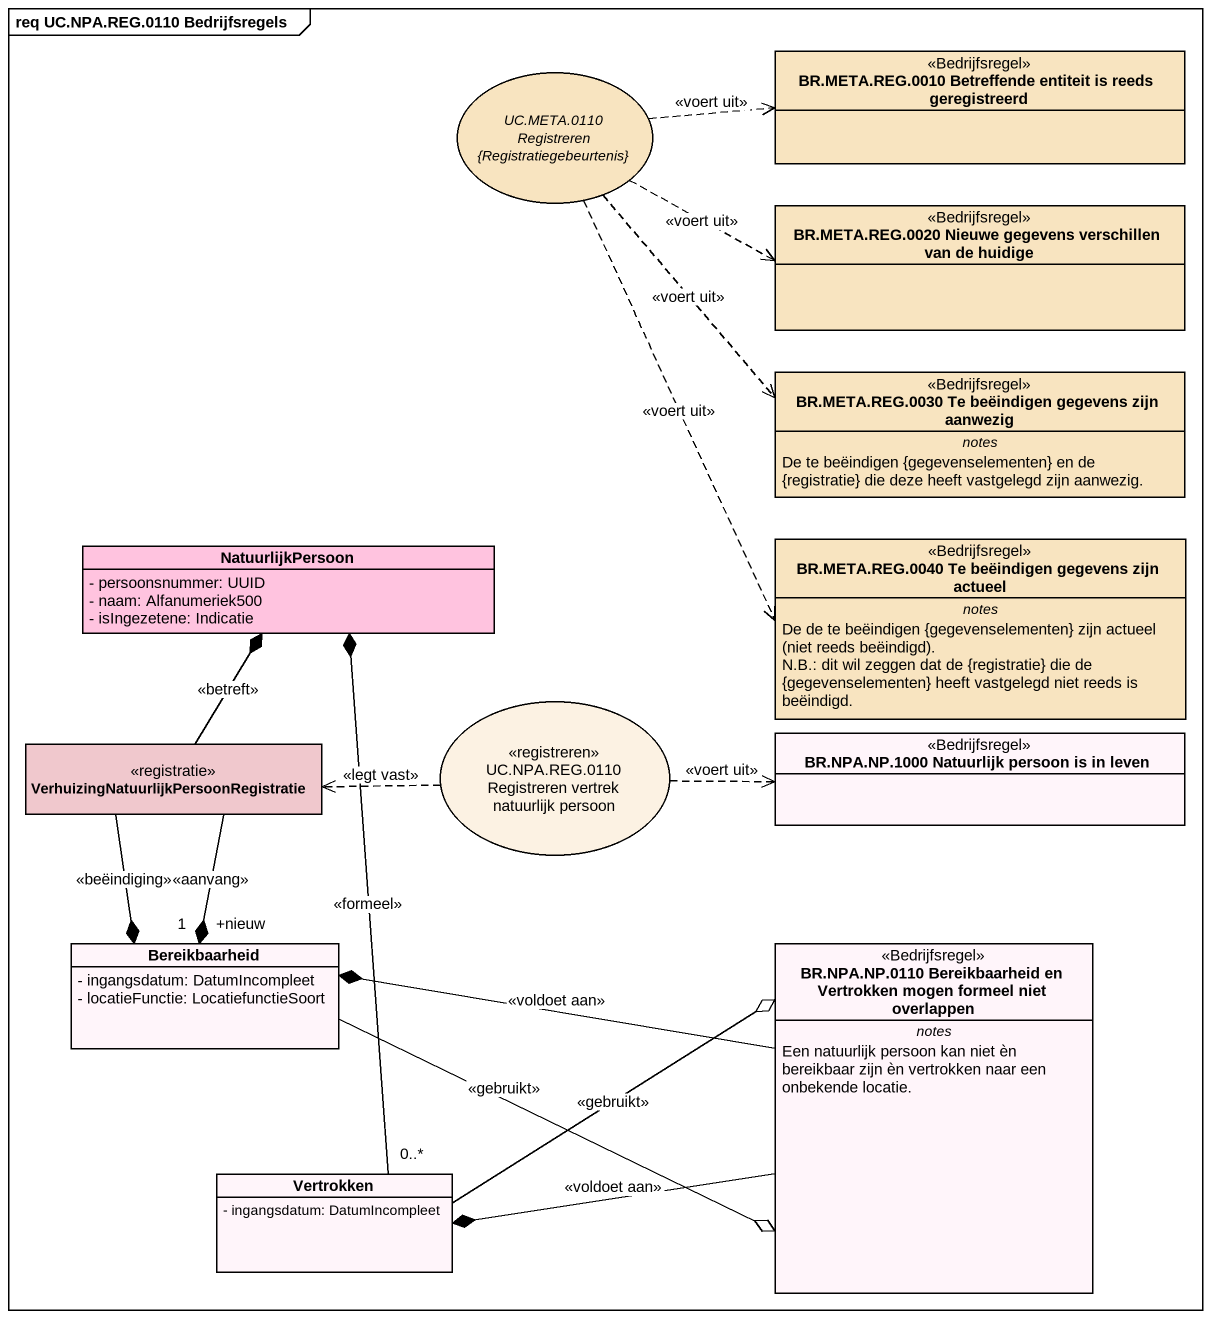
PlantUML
@startuml
mainframe req UC.NPA.REG.0110 Bedrijfsregels
allowmixing
hide circle
hide empty members
skinparam classAttributeIconSize 0
usecase "UC.META.0110 Registreren {Registratiegebeurtenis}" as UC_META_0110_Registreren #F8E4C0
class "BR.META.REG.0010 Betreffende entiteit is reeds geregistreerd" as BR_META_REG_0010 <<Bedrijfsregel>> #F8E4C0
class "BR.META.REG.0020 Nieuwe gegevens verschillen van de huidige" as BR_META_REG_0020_Nieuwe <<Bedrijfsregel>> #F8E4C0
class "BR.META.REG.0030 Te beëindigen gegevens zijn aanwezig" as BR_META_REG_0030_Te <<Bedrijfsregel>> #F8E4C0 {
  -- notes --
  De te beëindigen {gegevenselementen} en de {registratie} die deze heeft vastgelegd zijn aanwezig.
}
class NatuurlijkPersoon #FFC3DF {
  - persoonsnummer: UUID
  - naam: Alfanumeriek500
  - isIngezetene: Indicatie
}
class "BR.META.REG.0040 Te beëindigen gegevens zijn actueel" as BR_META_REG_0040_Te <<Bedrijfsregel>> #F8E4C0 {
  -- notes --
  {field} De de te beëindigen {gegevenselementen} zijn actueel (niet reeds beëindigd).
  N.B.: dit wil zeggen dat de {registratie} die de {gegevenselementen} heeft vastgelegd niet reeds is beëindigd.
}
usecase "UC.NPA.REG.0110 Registreren vertrek natuurlijk persoon" as UC_NPA_REG_0110_Registreren <<registreren>>
class "VerhuizingNatuurlijkPersoonRegistratie" as VerhuizingNatuurlijkPersoonR <<registratie>> #F0C8CD
class "BR.NPA.NP.1000 Natuurlijk persoon is in leven" as BR_NPA_NP_1000_Natuurlijk <<Bedrijfsregel>> #FFF5FA
class Bereikbaarheid #FFF5FA {
  - ingangsdatum: DatumIncompleet
  - locatieFunctie: LocatiefunctieSoort
}
class "BR.NPA.NP.0110 Bereikbaarheid en Vertrokken mogen formeel niet overlappen" as BR_NPA_NP_0110 <<Bedrijfsregel>> #FFF5FA {
  -- notes --
  Een natuurlijk persoon kan niet èn bereikbaar zijn èn vertrokken naar een onbekende locatie.
}
class Vertrokken #FFF5FA {
  - ingangsdatum: DatumIncompleet
}
UC_META_0110_Registreren .right.> BR_META_REG_0010 : <<voert uit>>
UC_META_0110_Registreren .right.> BR_META_REG_0020_Nieuwe : <<voert uit>>
UC_META_0110_Registreren ..> BR_META_REG_0030_Te : <<voert uit>>
UC_META_0110_Registreren ..> BR_META_REG_0040_Te : <<voert uit>>
UC_NPA_REG_0110_Registreren .left.> VerhuizingNatuurlijkPersoonR : <<legt vast>>
UC_NPA_REG_0110_Registreren .right.> BR_NPA_NP_1000_Natuurlijk : <<voert uit>>
VerhuizingNatuurlijkPersoonR -up-* NatuurlijkPersoon : <<betreft>>
VerhuizingNatuurlijkPersoonR --* Bereikbaarheid : <<beëindiging>>
VerhuizingNatuurlijkPersoonR --* "+nieuw\n1" Bereikbaarheid : <<aanvang>>
Bereikbaarheid -right-o BR_NPA_NP_0110 : <<gebruikt>>
BR_NPA_NP_0110 -left-* Bereikbaarheid : <<voldoet aan>>
BR_NPA_NP_0110 -left-* Vertrokken : <<voldoet aan>>
Vertrokken "0..*" -up-* NatuurlijkPersoon : <<formeel>>
Vertrokken -right-o BR_NPA_NP_0110 : <<gebruikt>>
@enduml
